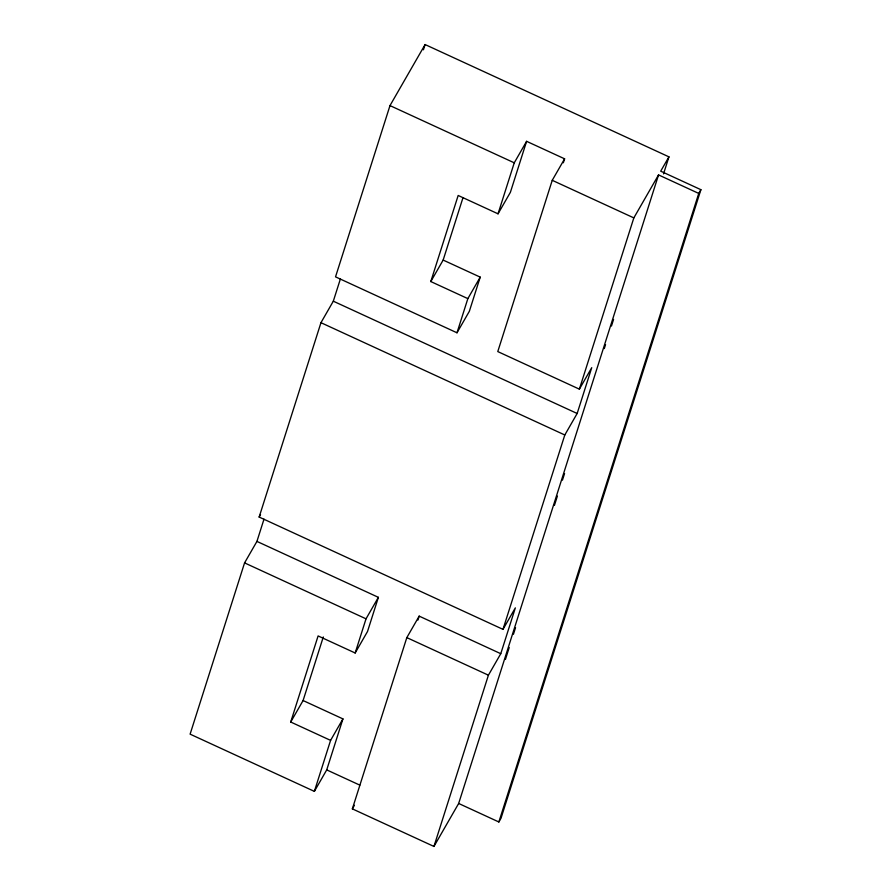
<?xml version="1.0" encoding="UTF-8"?>
<svg xmlns="http://www.w3.org/2000/svg" width="891" height="891" viewBox="0 0 891 891"><rect width="100%" height="100%" fill="white"/><g stroke="black" fill="none" stroke-linecap="round" stroke-linejoin="round"><path stroke-width="1.34" d="M264.003 519.141L256.931 541.405L244.568 562.889L190.106 734.151L314.367 791.375L326.719 769.891L342.935 718.892L303.085 700.538L323.299 636.954M500.775 653.693L419.182 616.127L406.819 637.611L352.357 808.872L433.95 846.45L488.413 675.189L500.775 653.693L515.343 607.874L502.992 629.358L259.147 517.058L320.96 322.687L333.312 301.191L340.395 278.939M663.517 173.901L668.941 156.849L425.096 44.55L389.991 105.595L335.528 276.856L456.994 332.788L469.345 311.304L480.216 277.134L443.15 260.072L462.952 197.813M423.425 49.796L425.096 44.55M314.367 791.375L330.583 740.376L290.722 722.022L318.109 635.929L355.164 652.992L367.515 631.507L378.385 597.338L256.931 541.405M456.994 332.788L467.853 298.619L430.799 281.556L458.174 195.463L498.036 213.818L510.387 192.322L526.603 141.324L564.604 158.821L563.346 162.775M355.164 652.992L366.023 618.822L378.385 597.338M498.036 213.818L514.252 162.819L526.603 141.324M564.604 158.821L552.242 180.316L497.779 351.577L579.373 389.155L591.735 367.66L577.156 413.491L564.805 434.986L502.992 629.358M417.924 620.069L419.182 616.127M579.373 389.155L633.835 217.894L658.549 174.914L698.744 193.425L498.86 821.981L458.665 803.47L658.549 174.914M505.431 659.44L509.218 647.523M513.439 634.269L515.544 627.643M554.436 505.342L557.387 496.064M562.444 480.149L564.56 473.522M604.298 348.559L605.557 344.583M611.46 326.039L613.565 319.412M668.941 156.849L660.699 171.172L700.894 189.683L501.009 818.239L498.86 821.981M259.147 517.058L260.517 514.675M430.799 281.556L443.15 260.072M467.853 298.619L480.216 277.134M290.722 722.022L303.085 700.538M330.583 740.376L342.935 718.892M698.744 193.425L700.894 189.683M352.357 808.872L354.418 805.286M433.95 846.45L458.665 803.47M389.991 105.595L514.252 162.819M552.242 180.316L633.835 217.894M333.312 301.191L577.156 413.491M320.96 322.687L564.805 434.986M244.568 562.889L366.023 618.822M406.819 637.611L488.413 675.189M326.719 769.891L359.808 785.127"/></g></svg>
